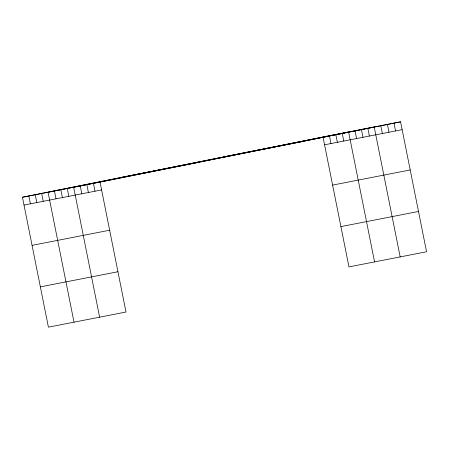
<?xml version="1.0" encoding="UTF-8"?>
<svg xmlns="http://www.w3.org/2000/svg" width="449" height="449" viewBox="0 0 449 449"><rect width="100%" height="100%" fill="white"/><g stroke="black" fill="none" stroke-linecap="round" stroke-linejoin="round"><path stroke-width="0.67" d="M22.45 197.24L100.037 182.098L126.001 312.027L48.413 327.169L22.45 197.24L322.999 136.973L400.587 121.831L426.55 251.76L348.963 266.902L322.999 136.973M100.037 182.098L400.587 121.831M223.821 156.858L301.408 141.721M121.634 177.349L199.216 162.212M324.565 144.803L402.152 129.66M24.016 205.07L101.597 189.927M332.619 185.095L410.201 169.952M32.064 245.362L109.651 230.219M340.914 226.61L418.496 211.468M40.359 286.877L117.947 271.735M393.992 123.116L395.558 130.945M387.397 124.407L388.963 132.236M380.803 125.692L382.368 133.521M400.171 256.907L374.208 126.977L73.658 187.244L99.616 317.174M367.81 128.229L369.37 136.058M361.406 129.475L362.972 137.304M355.007 130.726L356.568 138.556M374.567 261.907L348.604 131.972L48.054 192.245L74.018 322.174M342.205 133.224L343.771 141.053M335.801 134.476L337.367 142.305M329.403 135.721L330.969 143.551M93.443 183.388L95.003 191.212M86.848 184.674L88.408 192.503M80.253 185.959L81.813 193.788M67.255 188.496L68.82 196.325M60.856 189.747L62.417 197.571M54.452 190.993L56.018 198.823M41.65 193.491L43.216 201.32M35.252 194.743L36.818 202.572M28.848 195.989L30.414 203.818"/></g></svg>
